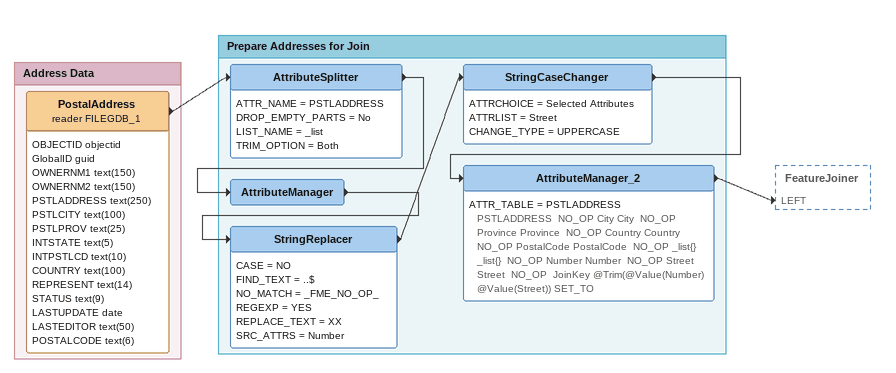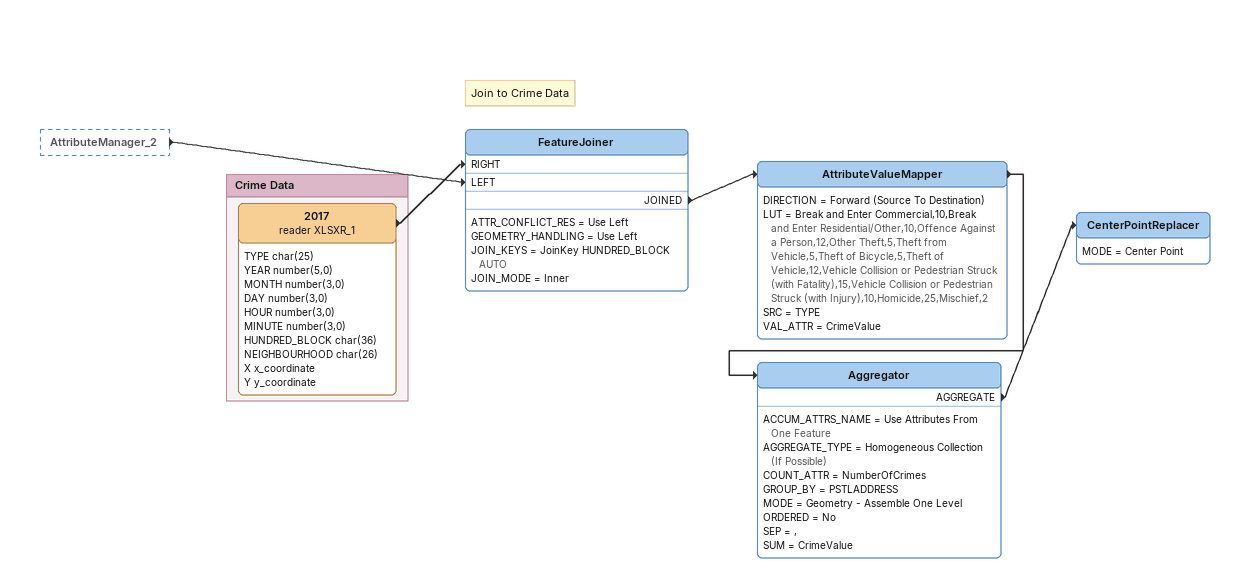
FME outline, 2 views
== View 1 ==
Bookmark: Address Data
PostalAddress (reader FILEGDB_1)
    attributes: OBJECTID objectid, GlobalID guid, OWNERNM1 text(150), OWNERNM2 text(150), PSTLADDRESS text(250), PSTLCITY text(100), PSTLPROV text(25), INTSTATE text(5), INTPSTLCD text(10), COUNTRY text(100), REPRESENT text(14), STATUS text(9), LASTUPDATE date, LASTEDITOR text(50), POSTALCODE text(6)
    -> AttributeSplitter

Bookmark: Prepare Addresses for Join
AttributeSplitter
    ATTR_NAME = PSTLADDRESS
    DROP_EMPTY_PARTS = No
    LIST_NAME = _list
    TRIM_OPTION = Both
    -> AttributeManager
AttributeManager
    -> StringReplacer
StringReplacer
    CASE = NO
    FIND_TEXT = ..$
    NO_MATCH = _FME_NO_OP_
    REGEXP = YES
    REPLACE_TEXT = XX
    SRC_ATTRS = Number
    -> StringCaseChanger
StringCaseChanger
    ATTRCHOICE = Selected Attributes
    ATTRLIST = Street
    CHANGE_TYPE = UPPERCASE
    -> AttributeManager_2
AttributeManager_2
    ATTR_TABLE = PSTLADDRESS PSTLADDRESS  NO_OP City City  NO_OP Province Province  NO_OP Country Country  NO_OP PostalCode PostalCode  NO_OP _list{} _list{}  NO_OP Number Number  NO_OP Street Street  NO_OP  JoinKey @Trim(@Value(Number) @Value(Street)) SET_TO
    -> FeatureJoiner [LEFT]

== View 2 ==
AttributeManager_2 [outside]
    -> FeatureJoiner [LEFT]
Note: Join to Crime Data
FeatureJoiner
    ATTR_CONFLICT_RES = Use Left
    GEOMETRY_HANDLING = Use Left
    JOIN_KEYS = JoinKey HUNDRED_BLOCK AUTO
    JOIN_MODE = Inner
    JOINED -> AttributeValueMapper
AttributeValueMapper
    DIRECTION = Forward (Source To Destination)
    LUT = Break and Enter Commercial,10,Break and Enter Residential/Other,10,Offence Against a Person,12,Other Theft,5,Theft from Vehicle,5,Theft of Bicycle,5,Theft of Vehicle,12,Vehicle Collision or Pedestrian Struck (with Fatality),15,Vehicle Collision or Pedestrian Struck (with Injury),10,Homicide,25,Mischief,2
    SRC = TYPE
    VAL_ATTR = CrimeValue
    -> Aggregator
Aggregator
    ACCUM_ATTRS_NAME = Use Attributes From One Feature
    AGGREGATE_TYPE = Homogeneous Collection (If Possible)
    COUNT_ATTR = NumberOfCrimes
    GROUP_BY = PSTLADDRESS
    MODE = Geometry - Assemble One Level
    ORDERED = No
    SEP = ,
    SUM = CrimeValue
    AGGREGATE -> CenterPointReplacer
CenterPointReplacer
    MODE = Center Point

Bookmark: Crime Data
2017 (reader XLSXR_1)
    attributes: TYPE char(25), YEAR number(5,0), MONTH number(3,0), DAY number(3,0), HOUR number(3,0), MINUTE number(3,0), HUNDRED_BLOCK char(36), NEIGHBOURHOOD char(26), X x_coordinate, Y y_coordinate
    -> FeatureJoiner [RIGHT]
